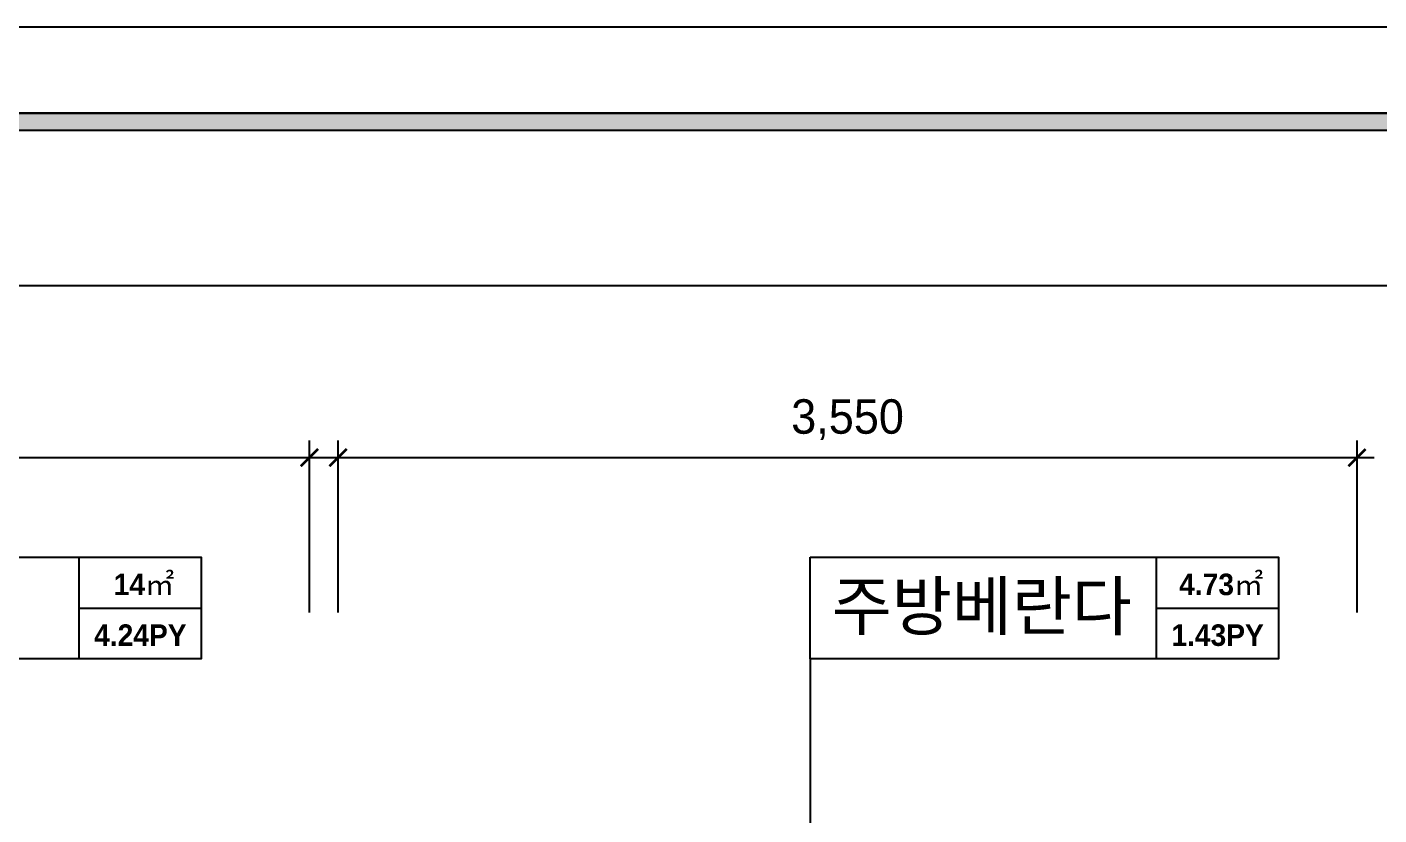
# Model space of a CAD drawing. Header units: inches. Extents: x -63256 to 33689, y -34490 to 100230.
# Drawn here: x -25247 to -20537, y 13654 to 16399 of the extents above; entities that cross this region are included whole.
import ezdxf
from ezdxf.enums import TextEntityAlignment as Align

# ---------------------------------------------------------------- set-up
doc = ezdxf.new("R2010")
doc.units = ezdxf.units.IN
doc.header["$LTSCALE"] = 100
doc.header["$MEASUREMENT"] = 0
for name, color, linetype in [('0-ELC TEXT', 7, 'Continuous'), ('03-TEXT', 3, 'Continuous'), ('07-DIM WAL', 5, 'Continuous'), ('FORM(YOURNAME)-1', 1, 'Continuous'), ('FORM(YOURNAME)-11', 1, 'Continuous')]:
    doc.layers.add(name, color=color, linetype=linetype)
doc.styles.add('HY 울릉도 L', font='')
doc.styles.add('YOURNAME', font='')
doc.styles.add('넥슨고딕', font='')
doc.styles.add('코레일둥고', font='')
doc.styles.get('HY 울릉도 L').set_extended_font_data('HY울릉도L')
doc.styles.get('YOURNAME').set_extended_font_data('HYwulM')
doc.styles.get('넥슨고딕').set_extended_font_data('NEXON Lv1 Gothic Bold', bold=True)
doc.styles.get('코레일둥고').set_extended_font_data('Korail Round Gothic Medium')
doc.dimstyles.new('60', dxfattribs={"dimscale": 60, "dimtxt": 2, "dimasz": 1, "dimexe": 1, "dimexo": 1, "dimgap": 1, "dimtad": 1, "dimdec": 0, "dimrnd": 0.05, "dimdsep": 46, "dimlunit": 6, "dimtxsty": 'HY 울릉도 L', "dimblk": 'ARCHTICK', "dimcen": 2.5, "dimdle": 1, "dimclrd": 133, "dimclre": 133, "dimclrt": 30, "dimadec": 0, "dimazin": 0, "dimtfac": 1, "dimtdec": 0, "dimtix": 1, "dimtmove": 2, "dimatfit": 3, "dimldrblk": 'ARCHTICK', "dimfxl": 1, "dimlwd": -1, "dimlwe": -1, "dimarcsym": 0})

# ---------------------------------------------------------------- blocks, each defined once
blk = doc.blocks.new('FORM-ELEVATION')
at = {"layer": 'FORM(YOURNAME)-11'}
h = blk.add_hatch(color=256, dxfattribs=at)
h.dxf.hatch_style = 1
h.paths.add_polyline_path([(-10309, 35708), (71691, 35708), (71691, 35508), (-10309, 35508)])
h.paths.add_polyline_path([(-10309, -21492), (71691, -21492), (71691, -21692), (-10309, -21692)])
at = {"layer": 'Defpoints', "color": 158}
for points in [[(-10309, -21692), (71691, -21692), (71691, 35708), (-10309, 35708)], [(-8309, 33708), (61071, 33708), (61071, -19692), (-8309, -19692)]]:
    blk.add_lwpolyline(points, close=True, dxfattribs=at)
at = {"layer": 'FORM(YOURNAME)-11', "color": 250}
blk.add_lwpolyline([(-11309, -22692), (72691, -22692), (72691, 36708), (-11309, 36708)], close=True, dxfattribs=at)
at = {"layer": 'FORM(YOURNAME)-11'}
blk.add_lwpolyline([(-10309, 35708), (71691, 35708), (71691, 35508), (-10309, 35508)], close=True, dxfattribs=at)
at = {"layer": 'FORM(YOURNAME)-11', "color": 3, "style": 'YOURNAME'}
for tag, height, p in [('1', 451, (71041, -1219)), ('2', 451, (71041, -1863)), ('3', 451, (71041, -3150)), ('4', 451, (71041, -5081)), ('5', 515, (71041, -7398)), ('6', 515, (71041, -9650)), ('7', 515, (71041, -11903)), ('8', 515, (71041, -14155)), ('9', 515, (71041, -16408)), ('10', 515, (66791, -18596)), ('11', 515, (71041, -18660)), ('12', 515, (66791, -20848)), ('13', 515, (71041, -20848))]:
    blk.add_attdef(tag, text='', height=height, dxfattribs=at).set_placement(p, align=Align.MIDDLE_RIGHT)
blk = doc.blocks.new('_ArchTick')
at = {"color": 0, "linetype": 'ByBlock', "const_width": 0.15}
blk.add_lwpolyline([(-0.5, -0.5), (0.5, 0.5)], dxfattribs=at)
blk = doc.blocks.new('*D35')
at = {"layer": '07-DIM WAL', "color": 133, "transparency": 16777216}
for p, q in [((-27613.2, 14358.6), (-27613.2, 14958.6)), ((-24263.2, 14358.6), (-24263.2, 14958.6)), ((-27673.2, 14898.6), (-24203.2, 14898.6))]:
    blk.add_line(p, q, dxfattribs=at)
at = {"layer": 'Defpoints', "color": 0, "transparency": 16777216}
for p in [(-24263.2, 14898.6), (-27613.2, 14298.6), (-24263.2, 14298.6)]:
    blk.add_point(p, dxfattribs=at)
at = {"layer": '07-DIM WAL', "color": 133, "transparency": 16777216, "xscale": 60, "yscale": 60, "zscale": 60, "rotation": 180}
blk.add_blockref('_ArchTick', (-27613.2, 14898.6), dxfattribs=at)
at = {"layer": '07-DIM WAL', "color": 133, "transparency": 16777216, "xscale": 60, "yscale": 60, "zscale": 60}
blk.add_blockref('_ArchTick', (-24263.2, 14898.6), dxfattribs=at)
at = {"layer": '07-DIM WAL', "color": 30, "transparency": 16777216, "insert": (-25938.2, 15030.6), "char_height": 120, "attachment_point": 5, "style": 'HY 울릉도 L'}
blk.add_mtext('3,350', dxfattribs=at)
blk = doc.blocks.new('*D36')
at = {"layer": '07-DIM WAL', "color": 133, "transparency": 16777216}
for p, q in [((-24163.2, 14358.6), (-24163.2, 14958.6)), ((-20613.2, 14358.6), (-20613.2, 14958.6)), ((-24223.2, 14898.6), (-20553.2, 14898.6))]:
    blk.add_line(p, q, dxfattribs=at)
at = {"layer": 'Defpoints', "color": 0, "transparency": 16777216}
for p in [(-20613.2, 14898.6), (-24163.2, 14298.6), (-20613.2, 14298.6)]:
    blk.add_point(p, dxfattribs=at)
at = {"layer": '07-DIM WAL', "color": 133, "transparency": 16777216, "xscale": 60, "yscale": 60, "zscale": 60, "rotation": 180}
blk.add_blockref('_ArchTick', (-24163.2, 14898.6), dxfattribs=at)
at = {"layer": '07-DIM WAL', "color": 133, "transparency": 16777216, "xscale": 60, "yscale": 60, "zscale": 60}
blk.add_blockref('_ArchTick', (-20613.2, 14898.6), dxfattribs=at)
at = {"layer": '07-DIM WAL', "color": 30, "transparency": 16777216, "insert": (-22388.2, 15030.6), "char_height": 120, "attachment_point": 5, "style": 'HY 울릉도 L'}
blk.add_mtext('3,550', dxfattribs=at)

msp = doc.modelspace()

# ---------------------------------------------------------------- linework, layer by layer
at = {"layer": '0-ELC TEXT'}
for p, q in [((-25065.1, 14197.5), (-25065.1, 14551.2)), ((-21311.8, 14197.5), (-21311.8, 14551.2)), ((-25065.1, 14374.3), (-24640.4, 14374.3)), ((-21311.8, 14374.3), (-20887.1, 14374.3)), ((-22519, 14197.5), (-22519, 12688.4))]:
    msp.add_line(p, q, dxfattribs=at)
for points in [[(-26272.3, 14551.2), (-24640.4, 14551.2), (-24640.4, 14197.5), (-26272.3, 14197.5)], [(-22519, 14551.2), (-20887.1, 14551.2), (-20887.1, 14197.5), (-22519, 14197.5)]]:
    msp.add_lwpolyline(points, close=True, dxfattribs=at)

# ---------------------------------------------------------------- block references
at = {"layer": 'FORM(YOURNAME)-1', "xscale": 0.3, "yscale": 0.3, "zscale": 0.3}
msp.add_blockref('FORM-ELEVATION', (-29627.6, 5386.1), dxfattribs=at)

# ---------------------------------------------------------------- texts
at = {"layer": '03-TEXT'}
for s, height, style, p in [('14㎡', 75, '넥슨고딕', (-24839.5, 14419.4)), ('4.73㎡', 75, '넥슨고딕', (-21086.1, 14419.4)), ('주방베란다', 166.67, '코레일둥고', (-21920.3, 14297.8)), ('4.24PY', 75, '넥슨고딕', (-24852.3, 14242.6)), ('1.43PY', 75, '넥슨고딕', (-21098.9, 14242.6))]:
    msp.add_text(s, height=height, dxfattribs=dict(at, style=style)).set_placement(p, align=Align.CENTER)

# ---------------------------------------------------------------- dimensions: what is measured, and where the dimension line sits
at = {"layer": '07-DIM WAL'}
for base, p1, p2, picture, middle in [((-24263.2, 14898.6), (-27613.2, 14298.6), (-24263.2, 14298.6), '*D35', (-25938.2, 15030.6)), ((-20613.2, 14898.6), (-24163.2, 14298.6), (-20613.2, 14298.6), '*D36', (-22388.2, 15030.6))]:
    dim = msp.add_linear_dim(base=base, p1=p1, p2=p2, dimstyle='60', dxfattribs=at)
    dim.commit()
    dim.dimension.update_dxf_attribs({"geometry": picture, "text_midpoint": middle})

doc.saveas('drawing.dxf')
